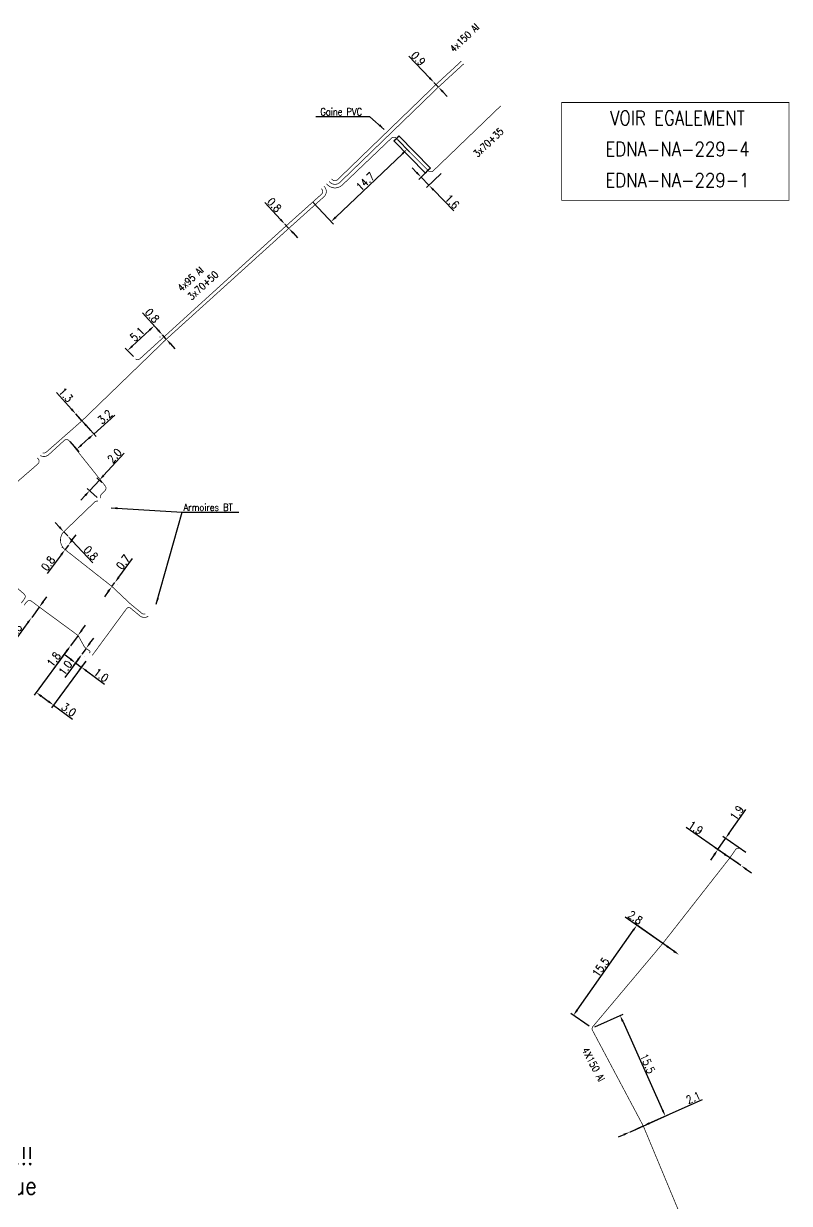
# Model space of a CAD drawing. Header units: millimetres. Extents: x 184994 to 186004, y 128000 to 129009.
# Drawn here: x 185356.8 to 185464.5, y 128202.7 to 128368.5 of the extents above; entities that cross this region are included whole.
import ezdxf
from ezdxf.enums import TextEntityAlignment as Align

# ---------------------------------------------------------------- set-up
doc = ezdxf.new("R2010")
doc.units = ezdxf.units.MM
doc.header["$PDMODE"] = 34
doc.linetypes.add('B_ST_Al', pattern=[2000, 1000, 1000])
doc.layers.get('Defpoints').update_dxf_attribs({"linetype": 'CONTINUOUS'})
for name, color, linetype in [('B_100', 3, 'CONTINUOUS'), ('B_110', 1, 'CONTINUOUS'), ('B_400', 7, 'CONTINUOUS'), ('B_420', 7, 'CONTINUOUS'), ('B_930', 7, 'CONTINUOUS')]:
    doc.layers.add(name, color=color, linetype=linetype)
doc.styles.get("Standard").update_dxf_attribs({"font": 'romans.shx', "width": 0.85})
doc.dimstyles.get("Standard").update_dxf_attribs({"dimtxt": 1.5, "dimasz": 1.2, "dimexe": 0.625, "dimexo": 0.625, "dimgap": 0.25, "dimtad": 1, "dimdec": 1, "dimzin": 0, "dimdsep": 46, "dimtxsty": 'Standard', "dimcen": -0.5, "dimadec": 0, "dimazin": 0, "dimtfac": 1, "dimtdec": 1, "dimtmove": 0, "dimatfit": 3, "dimfxl": 0, "dimtolj": 1, "dimtzin": 0, "dimarcsym": 0})

# ---------------------------------------------------------------- blocks, each defined once
blk = doc.blocks.new('*D270')
at = {"layer": 'B_100', "color": 0, "linetype": 'Continuous', "lineweight": -2, "transparency": 16777216}
for p, q in [((185363.42, 128279.18), (185362.69, 128279.72)), ((185364.76, 128279.5), (185363.86, 128278.27)), ((185364.14, 128278.65), (185364.95, 128278.06)), ((185365.57, 128278.91), (185364.67, 128277.68)), ((185365.67, 128277.53), (185368.21, 128275.67))]:
    blk.add_line(p, q, dxfattribs=at)
at = {"layer": 'B_100', "color": 0, "linetype": 'Continuous', "transparency": 16777216}
for points in [[(185363.51, 128279.31), (185363.33, 128279.06), (185364.14, 128278.65)], [(185365.76, 128277.65), (185365.59, 128277.41), (185364.95, 128278.06)]]:
    blk.add_solid(points, dxfattribs=at)
at = {"layer": 'Defpoints', "color": 0, "linetype": 'Continuous', "transparency": 16777216}
for p in [(185365.04, 128279.88), (185365.85, 128279.28), (185364.95, 128278.06)]:
    blk.add_point(p, dxfattribs=at)
at = {"layer": 'B_100', "color": 0, "linetype": 'Continuous', "transparency": 16777216, "insert": (185367.75, 128276.94), "char_height": 1.125, "attachment_point": 5, "rotation": 323.7234}
blk.add_mtext('\\A1;1.0', dxfattribs=at)
blk = doc.blocks.new('*D271')
at = {"layer": 'B_100', "color": 0, "linetype": 'Continuous', "lineweight": -2, "transparency": 16777216}
for p, q in [((185365.63, 128280.68), (185365.04, 128279.88)), ((185366.16, 128281.41), (185366.7, 128282.13)), ((185364.51, 128279.15), (185362.65, 128276.62)), ((185365.42, 128279.6), (185365.42, 128279.6)), ((185366.01, 128280.4), (185366.01, 128280.4))]:
    blk.add_line(p, q, dxfattribs=at)
at = {"layer": 'B_100', "color": 0, "linetype": 'Continuous', "transparency": 16777216}
for points in [[(185366.04, 128281.5), (185366.28, 128281.32), (185365.63, 128280.68)], [(185364.39, 128279.24), (185364.63, 128279.06), (185365.04, 128279.88)]]:
    blk.add_solid(points, dxfattribs=at)
at = {"layer": 'Defpoints', "color": 0, "linetype": 'Continuous', "transparency": 16777216}
for p in [(185365.63, 128280.68), (185365.04, 128279.88), (185365.04, 128279.88)]:
    blk.add_point(p, dxfattribs=at)
at = {"layer": 'B_100', "color": 0, "linetype": 'Continuous', "transparency": 16777216, "insert": (185362.71, 128277.96), "char_height": 1.125, "attachment_point": 5, "rotation": 53.7234}
blk.add_mtext('\\A1;1.0', dxfattribs=at)
blk = doc.blocks.new('*D272')
at = {"layer": 'B_100', "color": 0, "linetype": 'Continuous', "lineweight": -2, "transparency": 16777216}
for p, q in [((185363.15, 128280.68), (185358.34, 128274.12)), ((185365.57, 128278.91), (185360.76, 128272.35)), ((185359.34, 128273.97), (185360.31, 128273.26)), ((185361.03, 128272.73), (185363.71, 128270.76))]:
    blk.add_line(p, q, dxfattribs=at)
at = {"layer": 'B_100', "color": 0, "linetype": 'Continuous', "transparency": 16777216}
for points in [[(185359.43, 128274.09), (185359.25, 128273.85), (185358.61, 128274.5)], [(185360.4, 128273.38), (185360.22, 128273.14), (185361.03, 128272.73)]]:
    blk.add_solid(points, dxfattribs=at)
at = {"layer": 'Defpoints', "color": 0, "linetype": 'Continuous', "transparency": 16777216}
for p in [(185363.43, 128281.06), (185365.85, 128279.28), (185361.03, 128272.73)]:
    blk.add_point(p, dxfattribs=at)
at = {"layer": 'B_100', "color": 0, "linetype": 'Continuous', "transparency": 16777216, "insert": (185363.19, 128272.07), "char_height": 1.125, "attachment_point": 5, "rotation": 323.7234}
blk.add_mtext('\\A1;3.0', dxfattribs=at)
blk = doc.blocks.new('*D273')
at = {"layer": 'B_100', "color": 0, "linetype": 'Continuous', "lineweight": -2, "transparency": 16777216}
for p, q in [((185364.49, 128282.51), (185363.43, 128281.06)), ((185365.02, 128283.24), (185365.56, 128283.96)), ((185362.89, 128280.33), (185361.04, 128277.8))]:
    blk.add_line(p, q, dxfattribs=at)
at = {"layer": 'B_100', "color": 0, "linetype": 'Continuous', "transparency": 16777216}
for points in [[(185364.9, 128283.32), (185365.15, 128283.15), (185364.49, 128282.51)], [(185362.77, 128280.42), (185363.02, 128280.24), (185363.43, 128281.06)]]:
    blk.add_solid(points, dxfattribs=at)
at = {"layer": 'Defpoints', "color": 0, "linetype": 'Continuous', "transparency": 16777216}
for p in [(185364.49, 128282.51), (185363.43, 128281.06), (185363.43, 128281.06)]:
    blk.add_point(p, dxfattribs=at)
at = {"layer": 'B_100', "color": 0, "linetype": 'Continuous', "transparency": 16777216, "insert": (185361.09, 128279.15), "char_height": 1.125, "attachment_point": 5, "rotation": 53.7234}
blk.add_mtext('\\A1;1.8', dxfattribs=at)
blk = doc.blocks.new('*D274')
at = {"layer": 'B_100', "color": 0, "linetype": 'Continuous', "lineweight": -2, "transparency": 16777216}
for p, q in [((185359.58, 128287.23), (185360.11, 128287.95)), ((185359.05, 128286.5), (185357.99, 128285.05)), ((185357.45, 128284.32), (185355.6, 128281.79))]:
    blk.add_line(p, q, dxfattribs=at)
at = {"layer": 'B_100', "color": 0, "linetype": 'Continuous', "transparency": 16777216}
for points in [[(185359.46, 128287.32), (185359.7, 128287.14), (185359.05, 128286.5)], [(185357.33, 128284.41), (185357.57, 128284.23), (185357.99, 128285.05)]]:
    blk.add_solid(points, dxfattribs=at)
at = {"layer": 'Defpoints', "color": 0, "linetype": 'Continuous', "transparency": 16777216}
for p in [(185359.05, 128286.5), (185357.99, 128285.05), (185357.99, 128285.05)]:
    blk.add_point(p, dxfattribs=at)
at = {"layer": 'B_100', "color": 0, "linetype": 'Continuous', "transparency": 16777216, "insert": (185355.65, 128283.13), "char_height": 1.125, "attachment_point": 5, "rotation": 53.7869}
blk.add_mtext('\\A1;1.8', dxfattribs=at)
blk = doc.blocks.new('*D310')
at = {"layer": 'B_100', "color": 0, "linetype": 'Continuous', "lineweight": -2, "transparency": 16777216}
for p, q in [((185370.21, 128290.68), (185372.15, 128293.32)), ((185369.26, 128289.39), (185369.67, 128289.96)), ((185369.63, 128289.11), (185369.63, 128289.11)), ((185370.05, 128289.68), (185370.05, 128289.68)), ((185368.72, 128288.67), (185368.19, 128287.94))]:
    blk.add_line(p, q, dxfattribs=at)
at = {"layer": 'B_100', "color": 0, "linetype": 'Continuous', "transparency": 16777216}
for points in [[(185370.09, 128290.77), (185370.33, 128290.59), (185369.67, 128289.96)], [(185368.6, 128288.76), (185368.84, 128288.58), (185369.26, 128289.39)]]:
    blk.add_solid(points, dxfattribs=at)
at = {"layer": 'Defpoints', "color": 0, "linetype": 'Continuous', "transparency": 16777216}
for p in [(185369.26, 128289.39), (185369.67, 128289.96), (185369.67, 128289.96)]:
    blk.add_point(p, dxfattribs=at)
at = {"layer": 'B_100', "color": 0, "linetype": 'Continuous', "transparency": 16777216, "insert": (185370.84, 128292.81), "char_height": 1.125, "attachment_point": 5, "rotation": 53.5773}
blk.add_mtext('\\A1;0.7', dxfattribs=at)
blk = doc.blocks.new('*D311')
at = {"layer": 'B_100', "color": 0, "linetype": 'Continuous', "lineweight": -2, "transparency": 16777216}
for p, q in [((185363.69, 128295.94), (185364.23, 128296.66)), ((185362.32, 128294.84), (185362.3, 128294.85)), ((185363.16, 128295.21), (185362.68, 128294.57)), ((185362.8, 128295.48), (185362.78, 128295.49)), ((185362.14, 128293.85), (185360.18, 128291.22))]:
    blk.add_line(p, q, dxfattribs=at)
at = {"layer": 'B_100', "color": 0, "linetype": 'Continuous', "transparency": 16777216}
for points in [[(185363.57, 128296.03), (185363.81, 128295.85), (185363.16, 128295.21)], [(185362.02, 128293.94), (185362.26, 128293.76), (185362.68, 128294.57)]]:
    blk.add_solid(points, dxfattribs=at)
at = {"layer": 'Defpoints', "color": 0, "linetype": 'Continuous', "transparency": 16777216}
for p in [(185362.69, 128294.56), (185363.16, 128295.21), (185363.17, 128295.2)]:
    blk.add_point(p, dxfattribs=at)
at = {"layer": 'B_100', "color": 0, "linetype": 'Continuous', "transparency": 16777216, "insert": (185360.29, 128292.63), "char_height": 1.125, "attachment_point": 5, "rotation": 53.296}
blk.add_mtext('\\A1;0.8', dxfattribs=at)
blk = doc.blocks.new('*D312')
at = {"layer": 'B_100', "color": 0, "linetype": 'Continuous', "lineweight": -2, "transparency": 16777216}
for p, q in [((185361.88, 128297.74), (185361.27, 128298.4)), ((185362.49, 128297.08), (185363.04, 128296.49)), ((185363.65, 128295.83), (185366.56, 128292.7))]:
    blk.add_line(p, q, dxfattribs=at)
at = {"layer": 'B_100', "color": 0, "linetype": 'Continuous', "transparency": 16777216}
for points in [[(185361.99, 128297.84), (185361.77, 128297.64), (185362.49, 128297.08)], [(185363.76, 128295.93), (185363.54, 128295.73), (185363.04, 128296.49)]]:
    blk.add_solid(points, dxfattribs=at)
at = {"layer": 'Defpoints', "color": 0, "linetype": 'Continuous', "transparency": 16777216}
for p in [(185362.49, 128297.08), (185363.04, 128296.49), (185363.04, 128296.49)]:
    blk.add_point(p, dxfattribs=at)
at = {"layer": 'B_100', "color": 0, "linetype": 'Continuous', "transparency": 16777216, "insert": (185366.3, 128294.08), "char_height": 1.125, "attachment_point": 5, "rotation": 312.846}
blk.add_mtext('\\A1;0.8', dxfattribs=at)
blk = doc.blocks.new('*D359')
at = {"layer": 'B_100', "color": 0, "linetype": 'Continuous', "lineweight": -2, "transparency": 16777216}
for p, q in [((185392.95, 128340.97), (185390.72, 128343.37)), ((185394.11, 128339.72), (185393.56, 128340.31)), ((185394.72, 128339.07), (185395.33, 128338.41))]:
    blk.add_line(p, q, dxfattribs=at)
at = {"layer": 'B_100', "color": 0, "linetype": 'Continuous', "transparency": 16777216}
for points in [[(185393.06, 128341.07), (185392.84, 128340.87), (185393.56, 128340.31)], [(185394.83, 128339.17), (185394.61, 128338.96), (185394.11, 128339.72)]]:
    blk.add_solid(points, dxfattribs=at)
at = {"layer": 'Defpoints', "color": 0, "linetype": 'Continuous', "transparency": 16777216}
for p in [(185393.56, 128340.31), (185393.56, 128340.31), (185394.11, 128339.72)]:
    blk.add_point(p, dxfattribs=at)
at = {"layer": 'B_100', "color": 0, "linetype": 'Continuous', "transparency": 16777216, "insert": (185392.08, 128343.01), "char_height": 1.125, "attachment_point": 5, "rotation": 312.8842}
blk.add_mtext('\\A1;0.8', dxfattribs=at)
blk = doc.blocks.new('*D360')
at = {"layer": 'B_100', "color": 0, "linetype": 'Continuous', "lineweight": -2, "transparency": 16777216}
for p, q in [((185375.76, 128325.41), (185373.57, 128327.84)), ((185376.03, 128324.44), (185376.01, 128324.42)), ((185376.9, 128324.14), (185376.36, 128324.74)), ((185376.57, 128323.85), (185376.55, 128323.83)), ((185377.5, 128323.47), (185378.1, 128322.8))]:
    blk.add_line(p, q, dxfattribs=at)
at = {"layer": 'B_100', "color": 0, "linetype": 'Continuous', "transparency": 16777216}
for points in [[(185375.87, 128325.51), (185375.65, 128325.31), (185376.36, 128324.74)], [(185377.61, 128323.57), (185377.39, 128323.37), (185376.9, 128324.14)]]:
    blk.add_solid(points, dxfattribs=at)
at = {"layer": 'Defpoints', "color": 0, "linetype": 'Continuous', "transparency": 16777216}
for p in [(185376.36, 128324.74), (185376.38, 128324.75), (185376.92, 128324.16)]:
    blk.add_point(p, dxfattribs=at)
at = {"layer": 'B_100', "color": 0, "linetype": 'Continuous', "transparency": 16777216, "insert": (185374.92, 128327.46), "char_height": 1.125, "attachment_point": 5, "rotation": 311.9869}
blk.add_mtext('\\A1;0.8', dxfattribs=at)
blk = doc.blocks.new('*D361')
at = {"layer": 'B_100', "color": 0, "linetype": 'Continuous', "lineweight": -2, "transparency": 16777216}
for p, q in [((185376, 128325.16), (185374.88, 128326.38)), ((185372.12, 128323.17), (185374.54, 128325.42)), ((185372.27, 128321.69), (185371.14, 128322.9))]:
    blk.add_line(p, q, dxfattribs=at)
at = {"layer": 'B_100', "color": 0, "linetype": 'Continuous', "transparency": 16777216}
for points in [[(185374.44, 128325.53), (185374.64, 128325.31), (185375.2, 128326.03)], [(185372.02, 128323.28), (185372.22, 128323.06), (185371.46, 128322.56)]]:
    blk.add_solid(points, dxfattribs=at)
at = {"layer": 'Defpoints', "color": 0, "linetype": 'Continuous', "transparency": 16777216}
for p in [(185375.2, 128326.03), (185376.32, 128324.82), (185372.59, 128321.35)]:
    blk.add_point(p, dxfattribs=at)
at = {"layer": 'B_100', "color": 0, "linetype": 'Continuous', "transparency": 16777216, "insert": (185372.82, 128324.85), "char_height": 1.125, "attachment_point": 5, "rotation": 42.8933}
blk.add_mtext('\\A1;5.1', dxfattribs=at)
blk = doc.blocks.new('*D362')
at = {"layer": 'B_100', "color": 0, "linetype": 'Continuous', "lineweight": -2, "transparency": 16777216}
for p, q in [((185413.89, 128360.87), (185410.96, 128363.91)), ((185415.13, 128359.57), (185414.51, 128360.22)), ((185415.76, 128358.92), (185416.38, 128358.27))]:
    blk.add_line(p, q, dxfattribs=at)
at = {"layer": 'B_100', "color": 0, "linetype": 'Continuous', "transparency": 16777216}
for points in [[(185414, 128360.97), (185413.78, 128360.76), (185414.51, 128360.22)], [(185415.87, 128359.02), (185415.65, 128358.81), (185415.13, 128359.57)]]:
    blk.add_solid(points, dxfattribs=at)
at = {"layer": 'Defpoints', "color": 0, "linetype": 'Continuous', "transparency": 16777216}
for p in [(185414.51, 128360.22), (185414.51, 128360.22), (185415.13, 128359.57)]:
    blk.add_point(p, dxfattribs=at)
at = {"layer": 'B_100', "color": 0, "linetype": 'Continuous', "transparency": 16777216, "insert": (185412.31, 128363.59), "char_height": 1.125, "attachment_point": 5, "rotation": 313.8156}
blk.add_mtext('\\A1;0.9', dxfattribs=at)
blk = doc.blocks.new('*D148')
at = {"layer": 'B_110', "color": 0, "linetype": 'Continuous', "lineweight": -2, "transparency": 16777216}
for p, q in [((185455.34, 128251.76), (185449.95, 128255.5)), ((185457.64, 128250.17), (185456.08, 128251.25)), ((185458.38, 128249.66), (185459.12, 128249.14))]:
    blk.add_line(p, q, dxfattribs=at)
at = {"layer": 'B_110', "color": 0, "linetype": 'Continuous', "transparency": 16777216}
for points in [[(185455.43, 128251.89), (185455.25, 128251.64), (185456.08, 128251.25)], [(185458.47, 128249.78), (185458.3, 128249.53), (185457.64, 128250.17)]]:
    blk.add_solid(points, dxfattribs=at)
at = {"layer": 'Defpoints', "color": 0, "linetype": 'Continuous', "transparency": 16777216}
for p in [(185456.08, 128251.25), (185457.64, 128250.17), (185457.64, 128250.17)]:
    blk.add_point(p, dxfattribs=at)
at = {"layer": 'B_110', "color": 0, "linetype": 'Continuous', "transparency": 16777216, "insert": (185451.28, 128255.49), "char_height": 1.125, "attachment_point": 5, "rotation": 325.28}
blk.add_mtext('\\A1;1.9', dxfattribs=at)
blk = doc.blocks.new('*D149')
at = {"layer": 'B_110', "color": 0, "linetype": 'Continuous', "lineweight": -2, "transparency": 16777216}
for p, q in [((185456, 128254.72), (185458.31, 128258.05)), ((185458.34, 128252), (185455.1, 128254.24)), ((185457.26, 128250.44), (185454.02, 128252.68)), ((185454.4, 128252.41), (185455.48, 128253.98)), ((185453.89, 128251.67), (185453.38, 128250.93))]:
    blk.add_line(p, q, dxfattribs=at)
at = {"layer": 'B_110', "color": 0, "linetype": 'Continuous', "transparency": 16777216}
for points in [[(185455.87, 128254.8), (185456.12, 128254.63), (185455.48, 128253.98)], [(185453.77, 128251.76), (185454.01, 128251.59), (185454.4, 128252.41)]]:
    blk.add_solid(points, dxfattribs=at)
at = {"layer": 'Defpoints', "color": 0, "linetype": 'Continuous', "transparency": 16777216}
for p in [(185454.4, 128252.41), (185458.72, 128251.73), (185457.64, 128250.17)]:
    blk.add_point(p, dxfattribs=at)
at = {"layer": 'B_110', "color": 0, "linetype": 'Continuous', "transparency": 16777216, "insert": (185457.07, 128257.58), "char_height": 1.125, "attachment_point": 5, "rotation": 55.28}
blk.add_mtext('\\A1;1.9', dxfattribs=at)
blk = doc.blocks.new('*D150')
at = {"layer": 'B_110', "color": 0, "linetype": 'Continuous', "lineweight": -2, "transparency": 16777216}
for p, q in [((185446.66, 128239.23), (185441.39, 128242.94)), ((185448.21, 128238.14), (185447.39, 128238.71))]:
    blk.add_line(p, q, dxfattribs=at)
at = {"layer": 'B_110', "color": 0, "linetype": 'Continuous', "transparency": 16777216}
for points in [[(185447.48, 128238.84), (185447.31, 128238.59), (185446.66, 128239.23)], [(185448.3, 128238.26), (185448.12, 128238.02), (185448.95, 128237.62)]]:
    blk.add_solid(points, dxfattribs=at)
at = {"layer": 'Defpoints', "color": 0, "linetype": 'Continuous', "transparency": 16777216}
for p in [(185446.66, 128239.23), (185448.95, 128237.62), (185448.95, 128237.62)]:
    blk.add_point(p, dxfattribs=at)
at = {"layer": 'B_110', "color": 0, "linetype": 'Continuous', "transparency": 16777216, "insert": (185442.79, 128242.87), "char_height": 1.125, "attachment_point": 5, "rotation": 324.8672}
blk.add_mtext('\\A1;2.8', dxfattribs=at)
blk = doc.blocks.new('*D151')
at = {"layer": 'B_110', "color": 0, "linetype": 'Continuous', "lineweight": -2, "transparency": 16777216}
for p, q in [((185444.75, 128213.95), (185452.22, 128217.31)), ((185442.01, 128212.72), (185443.92, 128213.58)), ((185441.19, 128212.35), (185440.37, 128211.98))]:
    blk.add_line(p, q, dxfattribs=at)
at = {"layer": 'B_110', "color": 0, "linetype": 'Continuous', "transparency": 16777216}
for points in [[(185441.13, 128212.49), (185441.25, 128212.22), (185442.01, 128212.72)], [(185444.68, 128214.09), (185444.81, 128213.81), (185443.92, 128213.58)]]:
    blk.add_solid(points, dxfattribs=at)
at = {"layer": 'Defpoints', "color": 0, "linetype": 'Continuous', "transparency": 16777216}
for p in [(185442.01, 128212.72), (185442.01, 128212.72), (185443.92, 128213.58)]:
    blk.add_point(p, dxfattribs=at)
at = {"layer": 'B_110', "color": 0, "linetype": 'Continuous', "transparency": 16777216, "insert": (185450.96, 128217.56), "char_height": 1.125, "attachment_point": 5, "rotation": 24.1764}
blk.add_mtext('\\A1;2.1', dxfattribs=at)
blk = doc.blocks.new('*D178')
at = {"layer": 'B_110', "color": 0, "linetype": 'Continuous', "lineweight": -2, "transparency": 16777216}
for p, q in [((185437.11, 128227.51), (185441.09, 128229.3)), ((185441.03, 128228.29), (185446.64, 128215.79)), ((185442.44, 128212.91), (185447.44, 128215.16))]:
    blk.add_line(p, q, dxfattribs=at)
at = {"layer": 'B_110', "color": 0, "linetype": 'Continuous', "transparency": 16777216}
for points in [[(185441.17, 128228.35), (185440.89, 128228.23), (185440.66, 128229.11)], [(185446.78, 128215.85), (185446.51, 128215.73), (185447.01, 128214.97)]]:
    blk.add_solid(points, dxfattribs=at)
at = {"layer": 'Defpoints', "color": 0, "linetype": 'Continuous', "transparency": 16777216}
for p in [(185436.68, 128227.32), (185447.01, 128214.97), (185442.01, 128212.72)]:
    blk.add_point(p, dxfattribs=at)
at = {"layer": 'B_110', "color": 0, "linetype": 'Continuous', "transparency": 16777216, "insert": (185444.52, 128222.35), "char_height": 1.125, "attachment_point": 5, "rotation": 294.1764}
blk.add_mtext('\\A1;15.5', dxfattribs=at)
blk = doc.blocks.new('*D179')
at = {"layer": 'B_110', "color": 0, "linetype": 'Continuous', "lineweight": -2, "transparency": 16777216}
for p, q in [((185434.63, 128229.87), (185442.5, 128241.05)), ((185448.56, 128237.89), (185442.64, 128242.06)), ((185436.3, 128227.59), (185433.73, 128229.4))]:
    blk.add_line(p, q, dxfattribs=at)
at = {"layer": 'B_110', "color": 0, "linetype": 'Continuous', "transparency": 16777216}
for points in [[(185442.38, 128241.14), (185442.62, 128240.97), (185443.02, 128241.79)], [(185434.51, 128229.95), (185434.75, 128229.78), (185434.11, 128229.13)]]:
    blk.add_solid(points, dxfattribs=at)
at = {"layer": 'Defpoints', "color": 0, "linetype": 'Continuous', "transparency": 16777216}
for p in [(185443.02, 128241.79), (185448.95, 128237.62), (185436.68, 128227.32)]:
    blk.add_point(p, dxfattribs=at)
at = {"layer": 'B_110', "color": 0, "linetype": 'Continuous', "transparency": 16777216, "insert": (185437.95, 128235.89), "char_height": 1.125, "attachment_point": 5, "rotation": 54.8672}
blk.add_mtext('\\A1;15.5', dxfattribs=at)
blk = doc.blocks.new('*D182')
at = {"layer": 'B_100', "color": 0, "linetype": 'Continuous', "lineweight": -2, "transparency": 16777216}
for p, q in [((185412.07, 128347.57), (185411.45, 128348.22)), ((185413.33, 128347.53), (185412.36, 128346.59)), ((185415.52, 128347.42), (185413.47, 128345.44)), ((185412.7, 128346.92), (185413.81, 128345.77)), ((185414.43, 128345.12), (185417.29, 128342.16))]:
    blk.add_line(p, q, dxfattribs=at)
at = {"layer": 'B_100', "color": 0, "linetype": 'Continuous', "transparency": 16777216}
for points in [[(185412.18, 128347.67), (185411.97, 128347.46), (185412.7, 128346.92)], [(185414.54, 128345.22), (185414.33, 128345.02), (185413.81, 128345.77)]]:
    blk.add_solid(points, dxfattribs=at)
at = {"layer": 'Defpoints', "color": 0, "linetype": 'Continuous', "transparency": 16777216}
for p in [(185413.67, 128347.85), (185415.86, 128347.74), (185413.81, 128345.77)]:
    blk.add_point(p, dxfattribs=at)
at = {"layer": 'B_100', "color": 0, "linetype": 'Continuous', "transparency": 16777216, "insert": (185417.05, 128343.48), "char_height": 1.125, "attachment_point": 5, "rotation": 313.9347}
blk.add_mtext('\\A1;1.6', dxfattribs=at)
blk = doc.blocks.new('*D183')
at = {"layer": 'B_100', "color": 0, "linetype": 'Continuous', "lineweight": -2, "transparency": 16777216}
for p, q in [((185409.45, 128352.16), (185411.05, 128350.49)), ((185410.07, 128350.21), (185400.71, 128341.29)), ((185397.52, 128343.34), (185400.38, 128340.33))]:
    blk.add_line(p, q, dxfattribs=at)
at = {"layer": 'B_100', "color": 0, "linetype": 'Continuous', "transparency": 16777216}
for points in [[(185409.97, 128350.31), (185410.17, 128350.1), (185410.72, 128350.83)], [(185400.6, 128341.4), (185400.81, 128341.18), (185400.05, 128340.67)]]:
    blk.add_solid(points, dxfattribs=at)
at = {"layer": 'Defpoints', "color": 0, "linetype": 'Continuous', "transparency": 16777216}
for p in [(185409.13, 128352.5), (185397.19, 128343.68), (185400.05, 128340.67)]:
    blk.add_point(p, dxfattribs=at)
at = {"layer": 'B_100', "color": 0, "linetype": 'Continuous', "transparency": 16777216, "insert": (185404.87, 128346.29), "char_height": 1.125, "attachment_point": 5, "rotation": 43.5889}
blk.add_mtext('\\A1;14.7', dxfattribs=at)
blk = doc.blocks.new('*D184')
at = {"layer": 'B_100', "color": 0, "linetype": 'Continuous', "lineweight": -2, "transparency": 16777216}
for p, q in [((185363.58, 128314.31), (185361.48, 128316.66)), ((185364.53, 128313.96), (185364.53, 128313.96)), ((185365.04, 128312.67), (185364.18, 128313.64)), ((185365.39, 128312.99), (185365.39, 128312.99)), ((185365.64, 128312), (185366.24, 128311.33))]:
    blk.add_line(p, q, dxfattribs=at)
at = {"layer": 'B_100', "color": 0, "linetype": 'Continuous', "transparency": 16777216}
for points in [[(185363.69, 128314.41), (185363.46, 128314.21), (185364.18, 128313.64)], [(185365.75, 128312.1), (185365.53, 128311.9), (185365.04, 128312.67)]]:
    blk.add_solid(points, dxfattribs=at)
at = {"layer": 'Defpoints', "color": 0, "linetype": 'Continuous', "transparency": 16777216}
for p in [(185364.18, 128313.64), (185364.18, 128313.64), (185365.04, 128312.67)]:
    blk.add_point(p, dxfattribs=at)
at = {"layer": 'B_100', "color": 0, "linetype": 'Continuous', "transparency": 16777216, "insert": (185362.79, 128316.32), "char_height": 1.125, "attachment_point": 5, "rotation": 311.8005}
blk.add_mtext('\\A1;1.3', dxfattribs=at)
blk = doc.blocks.new('*D185')
at = {"layer": 'B_100', "color": 0, "linetype": 'Continuous', "lineweight": -2, "transparency": 16777216}
for p, q in [((185364.49, 128313.29), (185367.02, 128310.47)), ((185366.7, 128310.82), (185369.67, 128313.46)), ((185363.32, 128309.79), (185364.63, 128308.33)), ((185364.99, 128309.28), (185366.03, 128310.22))]:
    blk.add_line(p, q, dxfattribs=at)
at = {"layer": 'B_100', "color": 0, "linetype": 'Continuous', "transparency": 16777216}
for points in [[(185365.93, 128310.33), (185366.13, 128310.1), (185366.7, 128310.82)], [(185364.89, 128309.39), (185365.09, 128309.17), (185364.31, 128308.68)]]:
    blk.add_solid(points, dxfattribs=at)
at = {"layer": 'Defpoints', "color": 0, "linetype": 'Continuous', "transparency": 16777216}
for p in [(185364.18, 128313.64), (185366.7, 128310.82), (185363.01, 128310.14)]:
    blk.add_point(p, dxfattribs=at)
at = {"layer": 'B_100', "color": 0, "linetype": 'Continuous', "transparency": 16777216, "insert": (185368.28, 128313.23), "char_height": 1.125, "attachment_point": 5, "rotation": 41.8005}
blk.add_mtext('\\A1;3.2', dxfattribs=at)
blk = doc.blocks.new('*D186')
at = {"layer": 'B_100', "color": 0, "linetype": 'Continuous', "lineweight": -2, "transparency": 16777216}
for p, q in [((185368.09, 128304.99), (185370.99, 128308.14)), ((185366.13, 128302.86), (185367.49, 128304.33)), ((185367.85, 128303.99), (185367.14, 128304.65)), ((185367.16, 128301.91), (185365.79, 128303.18)), ((185365.52, 128302.2), (185364.91, 128301.53))]:
    blk.add_line(p, q, dxfattribs=at)
at = {"layer": 'B_100', "color": 0, "linetype": 'Continuous', "transparency": 16777216}
for points in [[(185367.98, 128305.1), (185368.2, 128304.89), (185367.49, 128304.33)], [(185365.41, 128302.3), (185365.63, 128302.09), (185366.13, 128302.86)]]:
    blk.add_solid(points, dxfattribs=at)
at = {"layer": 'Defpoints', "color": 0, "linetype": 'Continuous', "transparency": 16777216}
for p in [(185366.13, 128302.86), (185368.2, 128303.68), (185367.51, 128301.59)]:
    blk.add_point(p, dxfattribs=at)
at = {"layer": 'B_100', "color": 0, "linetype": 'Continuous', "transparency": 16777216, "insert": (185369.63, 128307.77), "char_height": 1.125, "attachment_point": 5, "rotation": 47.4124}
blk.add_mtext('\\A1;2.0', dxfattribs=at)

msp = doc.modelspace()

# ---------------------------------------------------------------- linework, layer by layer
at = {"layer": 'B_100', "linetype": 'B_ST_Al', "const_width": 0.1, "flags": 128}
for points in [[(185399.78, 128346.33), (185399.87, 128346.22, 0.419015), (185401.3, 128346.19), (185415.13, 128359.57), (185418.69, 128362.84)], [(185400.14, 128346.67), (185400.24, 128346.56, 0.419015), (185400.95, 128346.55), (185414.79, 128359.93), (185418.35, 128363.21)], [(185359.54, 128308.18, 0.274262), (185360.04, 128308.28), (185365.04, 128312.67), (185376.93, 128324.17), (185394.11, 128339.72), (185399.04, 128344.15, 0.42055), (185399.11, 128345.58), (185399.05, 128345.64)], [(185339.51, 128312.82), (185342.8, 128310.55), (185350.96, 128304.29, 0.28274), (185355.62, 128303.81), (185358.86, 128306.62, 0.428474), (185358.89, 128307.34), (185358.78, 128307.46)], [(185356.52, 128287.05), (185356.98, 128287.68, 0.391168), (185356.9, 128288.35), (185346.82, 128297.03), (185337.94, 128303.59), (185329.96, 128308.93)], [(185359.16, 128307.82, 0.341196), (185360.38, 128307.92), (185362.54, 128309.9, -0.434382), (185363.27, 128309.85), (185368.31, 128303.53, -0.372661), (185368.29, 128302.88), (185367.79, 128302.36, 0.304347), (185367.7, 128301.81)], [(185373.95, 128285.54, -0.264964), (185373.46, 128285.62), (185371.79, 128287), (185369.26, 128289.39), (185362.68, 128294.57, -0.441052), (185362.49, 128297.08), (185366.82, 128301.25, -0.270628), (185367.31, 128301.37)], [(185356.92, 128286.75), (185357.26, 128287.21, -0.41787), (185357.96, 128287.32), (185359.04, 128286.51), (185364.41, 128282.57, -0.106206), (185364.55, 128282.42), (185365.33, 128281.02, 0.120489), (185365.63, 128280.68), (185366.05, 128280.39, -0.54656), (185366.14, 128280.1), (185366.08, 128280.03)], [(185366.5, 128279.72), (185371.31, 128286.27, -0.37591), (185371.82, 128286.39), (185373.18, 128285.27, 0.327287), (185374.36, 128285.21, 0.327287)]]:
    msp.add_lwpolyline(points, format="xyb", dxfattribs=at)
at = {"layer": 'B_100', "linetype": 'B_ST_Al', "flags": 128}
msp.add_lwpolyline([(185399.41, 128345.98, 0.1, 0.1, 0), (185399.51, 128345.88, 0.1, 0.1, 0.416917), (185401.64, 128345.82, 0.1, 0.1, 0), (185408.53, 128352.39, 0.1, 0.1, -0.40991), (185409.23, 128352.37, 0.1, 0.1, 0), (185413.67, 128347.85, 0.1, 0.1, 0), (185413.71, 128347.81, 0.1, 0.1, 0.407499), (185414.41, 128347.81, 0.1, 0.1, 0), (185423.9, 128356.94, 0, 0, 0)], format="xyseb", dxfattribs=at)
at = {"layer": 'B_110', "linetype": 'B_ST_Al', "const_width": 0.1, "flags": 128}
for points in [[(185372.59, 128321.36, 0.34663), (185373.21, 128321.41), (185376.62, 128324.51), (185393.77, 128340.1), (185398.71, 128344.52, 0.42055), (185398.74, 128345.23), (185398.68, 128345.3)], [(185451.22, 128191.45), (185452.32, 128191.84, 0.426916), (185452.62, 128192.5), (185450.03, 128198.92), (185443.92, 128213.58), (185436.79, 128227, -0.305956), (185436.85, 128227.56), (185446.66, 128239.23), (185456.08, 128251.25), (185456.88, 128252.4, -0.414214), (185457.57, 128252.53), (185458.21, 128252.09)]]:
    msp.add_lwpolyline(points, format="xyb", dxfattribs=at)
at = {"layer": 'B_400', "color": 7, "linetype": 'CONTINUOUS'}
for p, q in [((185408.87, 128352.02), (185409.23, 128352.37)), ((185408.87, 128352.02), (185413.31, 128347.5)), ((185409.59, 128352.72), (185409.23, 128352.37)), ((185409.59, 128352.72), (185414.03, 128348.2)), ((185413.31, 128347.5), (185413.67, 128347.85)), ((185414.03, 128348.2), (185413.67, 128347.85))]:
    msp.add_line(p, q, dxfattribs=at)
at = {"layer": 'B_930', "linetype": 'B_ST_Al', "const_width": 0.1}
msp.add_lwpolyline([(185432.46, 128357.41), (185464.4, 128357.41), (185464.4, 128343.67), (185432.46, 128343.67)], close=True, dxfattribs=at)

# ---------------------------------------------------------------- texts
at = {"layer": 'B_100', "linetype": 'B_ST_Al', "width": 0.85}
for s, rotation, p in [('4x150 Al', 43.4401, (185418.79, 128366.49)), ('3x70+35', 43.4401, (185422.16, 128351.79)), ('3x70+50', 42.4127, (185382.05, 128331.7))]:
    msp.add_text(s, height=1, rotation=rotation, dxfattribs=at).set_placement(p, align=Align.MIDDLE)
at = {"layer": 'B_100', "linetype": 'Continuous', "insert": (185379.33, 128300.02), "char_height": 1, "attachment_point": 7}
msp.add_mtext('Armoires BT', dxfattribs=at)
at = {"layer": 'B_110', "linetype": 'B_ST_Al', "width": 0.85}
msp.add_text('4x95 Al', height=1, rotation=42.4127, dxfattribs=at).set_placement((185380.3, 128332.6), align=Align.MIDDLE)
at = {"layer": 'B_110', "linetype": 'Continuous', "insert": (185435.26, 128224.26), "char_height": 1, "attachment_point": 7, "rotation": 298.1946}
msp.add_mtext('4X150 Al', dxfattribs=at)
at = {"layer": 'B_400', "insert": (185404.41, 128355.6), "char_height": 1, "attachment_point": 9}
msp.add_mtext('Gaine PVC', dxfattribs=at)
at = {"layer": 'B_420', "insert": (185323.63, 128206.86), "char_height": 2.5, "attachment_point": 4}
msp.add_mtext('!!! Faible-Profondeur !!!\\P+ Protection mécanique', dxfattribs=at)
at = {"layer": 'B_930', "width": 0.85}
for s, p in [('VOIR EGALEMENT', (185448.72, 128354.24)), ('EDNA-NA-229-4', (185448.72, 128349.86)), ('EDNA-NA-229-1', (185448.72, 128345.49))]:
    msp.add_text(s, height=2, dxfattribs=at).set_placement(p, align=Align.CENTER)

# ---------------------------------------------------------------- dimensions: what is measured, and where the dimension line sits
at = {"layer": 'B_100', "linetype": 'Continuous'}
for base, p1, p2, angle, picture, middle, dimtype in [((185414.51, 128360.22), (185415.13, 128359.57), (185414.51, 128360.22), 133.8156, '*D362', (185411.77, 128363.07), 161), ((185400.05, 128340.67), (185409.13, 128352.5), (185397.19, 128343.68), 43.5889, '*D183', (185405.39, 128345.75), 160), ((185413.81, 128345.77), (185413.67, 128347.85), (185415.86, 128347.74), 133.9347, '*D182', (185416.51, 128342.96), 160), ((185393.56, 128340.31), (185394.11, 128339.72), (185393.56, 128340.31), 132.8842, '*D359', (185391.53, 128342.5), 161), ((185376.36, 128324.74), (185376.92, 128324.16), (185376.38, 128324.75), 131.9869, '*D360', (185374.36, 128326.96), 161), ((185375.2, 128326.03), (185372.59, 128321.35), (185376.32, 128324.82), 42.8933, '*D361', (185373.33, 128324.3), 161), ((185364.18, 128313.64), (185365.04, 128312.67), (185364.18, 128313.64), 311.8005, '*D184', (185362.23, 128315.82), 160), ((185366.7, 128310.82), (185363.01, 128310.14), (185364.18, 128313.64), 221.8005, '*D185', (185368.78, 128312.67), 160), ((185366.13, 128302.86), (185368.2, 128303.68), (185367.51, 128301.59), 47.4124, '*D186', (185370.18, 128307.27), 160), ((185363.04, 128296.49), (185362.49, 128297.08), (185363.04, 128296.49), 312.846, '*D312', (185365.75, 128293.57), 161), ((185363.16, 128295.21), (185362.69, 128294.56), (185363.17, 128295.2), 53.296, '*D311', (185360.89, 128292.18), 161), ((185369.67, 128289.96), (185369.26, 128289.39), (185369.67, 128289.96), 53.5773, '*D310', (185371.45, 128292.36), 161), ((185357.99, 128285.05), (185359.05, 128286.5), (185357.99, 128285.05), 233.7869, '*D274', (185356.26, 128282.69), 161), ((185363.43, 128281.06), (185364.49, 128282.51), (185363.43, 128281.06), 233.7234, '*D273', (185361.7, 128278.7), 161), ((185361.03, 128272.73), (185363.43, 128281.06), (185365.85, 128279.28), 323.7234, '*D272', (185362.75, 128271.47), 161), ((185365.04, 128279.88), (185365.63, 128280.68), (185365.04, 128279.88), 233.7234, '*D271', (185363.31, 128277.52), 161), ((185364.95, 128278.06), (185365.04, 128279.88), (185365.85, 128279.28), 323.7234, '*D270', (185367.3, 128276.33), 161)]:
    dim = msp.add_linear_dim(base=base, p1=p1, p2=p2, angle=angle, dimstyle='Standard', override={"dimscale": 0.75}, dxfattribs=at)
    dim.commit()
    dim.dimension.update_dxf_attribs({"geometry": picture, "text_midpoint": middle, "dimtype": dimtype})
at = {"layer": 'B_110', "linetype": 'Continuous'}
for base, p1, p2, angle, picture, middle in [((185454.4, 128252.41), (185458.72, 128251.73), (185457.64, 128250.17), 55.28, '*D149', (185457.69, 128257.15)), ((185457.64, 128250.17), (185456.08, 128251.25), (185457.64, 128250.17), 145.28, '*D148', (185450.85, 128254.87)), ((185448.95, 128237.62), (185446.66, 128239.23), (185448.95, 128237.62), 144.8672, '*D150', (185442.36, 128242.25)), ((185443.02, 128241.79), (185436.68, 128227.32), (185448.95, 128237.62), 234.8672, '*D179', (185438.57, 128235.46)), ((185447.01, 128214.97), (185436.68, 128227.32), (185442.01, 128212.72), 114.1764, '*D178', (185443.84, 128222.04)), ((185442.01, 128212.72), (185443.92, 128213.58), (185442.01, 128212.72), 24.1764, '*D151', (185451.26, 128216.88))]:
    dim = msp.add_linear_dim(base=base, p1=p1, p2=p2, angle=angle, dimstyle='Standard', override={"dimscale": 0.75}, dxfattribs=at)
    dim.commit()
    dim.dimension.update_dxf_attribs({"geometry": picture, "text_midpoint": middle, "dimtype": 160})

# ---------------------------------------------------------------- leaders
at = {"layer": 'B_100', "linetype": 'Continuous', "annotation_type": 0, "has_hookline": 1, "hookline_direction": 0, "text_width": 7.77}
msp.add_leader([(185369.14, 128300.43), (185379.14, 128299.83)], dimstyle='Standard', override={"dimscale": 0.75}, dxfattribs=at)
at = {"layer": 'B_100', "linetype": 'Continuous'}
msp.add_leader([(185375.48, 128286.89), (185379.14, 128299.83)], dimstyle='Standard', override={"dimscale": 0.75}, dxfattribs=at)
at = {"layer": 'B_400', "annotation_type": 0, "has_hookline": 1, "hookline_direction": 1, "text_width": 6.48}
msp.add_leader([(185407.53, 128353.63), (185405.5, 128355.41), (185404.6, 128355.41)], dimstyle='Standard', override={"dimscale": 0.75}, dxfattribs=at)
at = {"layer": 'B_420', "annotation_type": 0, "has_hookline": 1, "hookline_direction": 0, "text_width": 39.26}
msp.add_leader([(185296.12, 128195.66), (185320.5, 128206.86), (185323, 128206.86)], dimstyle='Standard', override={"dimasz": 2.5, "dimgap": -0.63, "dimtad": 0}, dxfattribs=at)

doc.saveas('drawing.dxf')
